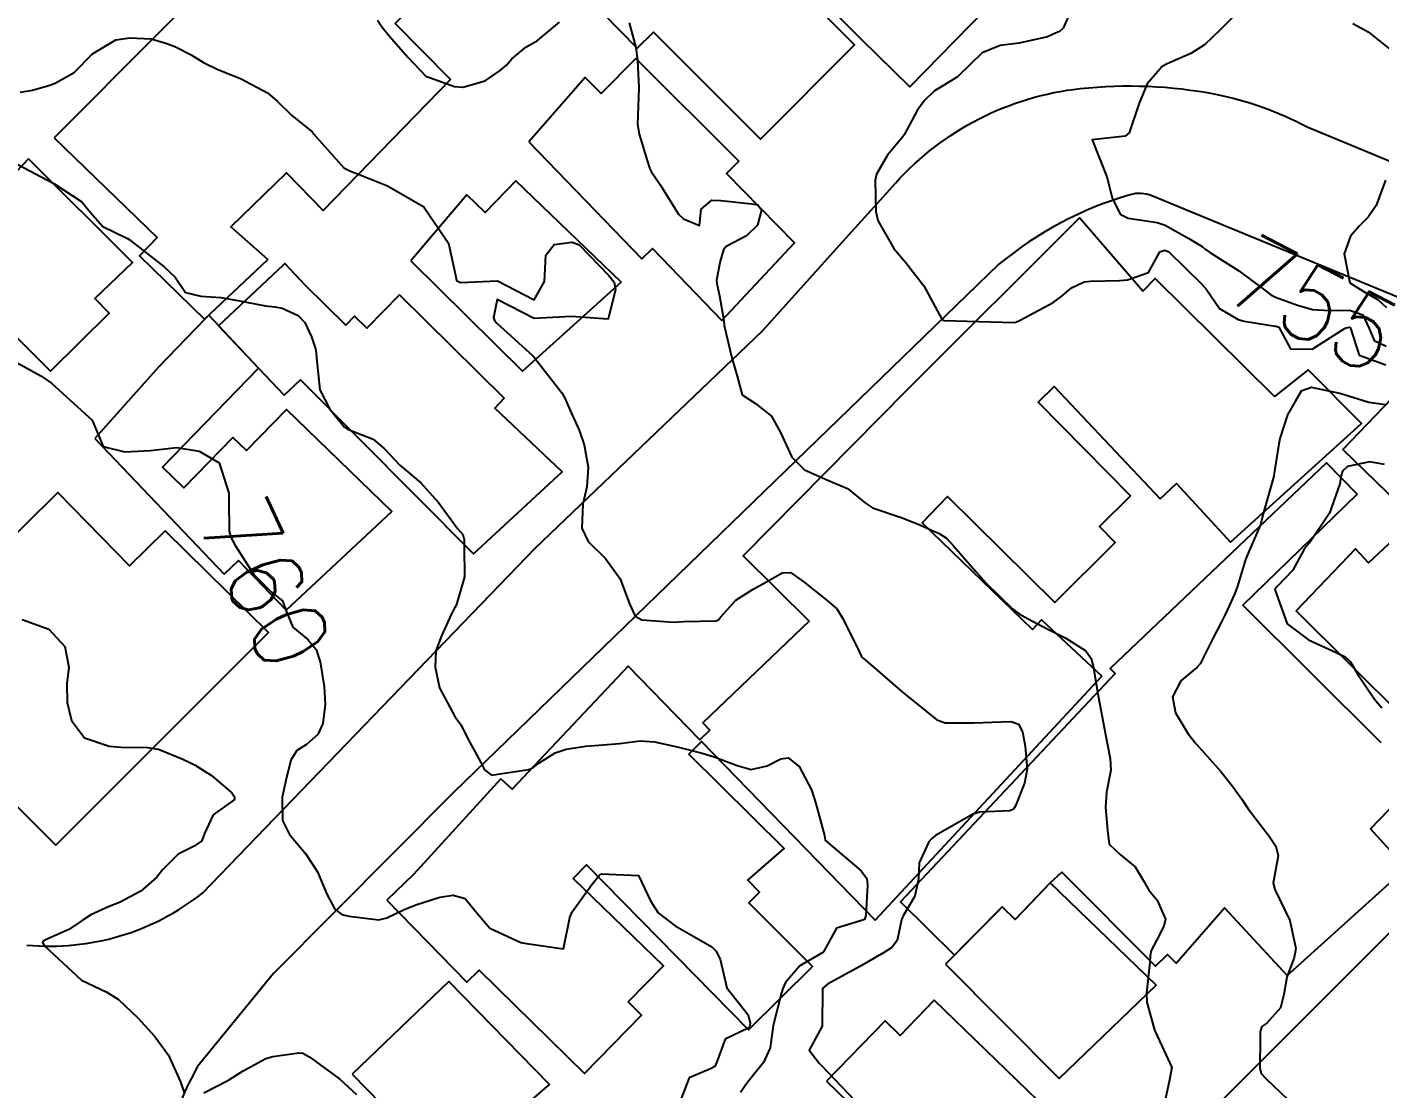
# Model space of a CAD drawing. Header units: metres. Extents: x 298520 to 308411, y 7433745 to 7450750.
# Drawn here: x 303091.2 to 303164.2, y 7440682.1 to 7440739.4 of the extents above; entities that cross this region are included whole.
import ezdxf
from ezdxf.enums import TextEntityAlignment as Align

# ---------------------------------------------------------------- set-up
doc = ezdxf.new("R2010")
doc.units = ezdxf.units.M
doc.header["$LTSCALE"] = 10
for name, color, linetype in [('Cotas', 45, 'Continuous'), ('Curvas de Nivel 1m', 11, 'Continuous'), ('Curvas de Nivel 5m', 15, 'Continuous'), ('Edificações', 30, 'Continuous'), ('Vias Primárias', 230, 'Continuous')]:
    doc.layers.add(name, color=color, linetype=linetype)
doc.styles.add('Style-STANDARD', font='STANDARD.shx')

msp = doc.modelspace()

# ---------------------------------------------------------------- linework, layer by layer
at = {"layer": 'Curvas de Nivel 1m', "flags": 128}
for points, elevation in [([(303147.634, 7440740.482), (303147.132, 7440739.346), (303146.934, 7440739.175), (303146.76, 7440739.091), (303146.285, 7440738.884), (303144.755, 7440738.545), (303143.732, 7440738.412), (303142.749, 7440738.016), (303142.126, 7440737.409), (303141.427, 7440736.725), (303140.726, 7440736.295), (303140.188, 7440735.968), (303139.647, 7440735.441), (303139.251, 7440734.901), (303138.697, 7440733.858), (303138.552, 7440733.593), (303138.439, 7440733.453), (303137.65, 7440732.493), (303137.063, 7440731.466), (303136.987, 7440731.148), (303137.019, 7440729.466), (303137.134, 7440728.969), (303137.989, 7440727.456), (303138.612, 7440726.721), (303139.61, 7440725.44), (303140.575, 7440723.646), (303140.714, 7440723.568), (303142.574, 7440723.526), (303144.494, 7440723.46), (303144.574, 7440723.478), (303144.8, 7440723.601), (303146.585, 7440724.542), (303147.053, 7440724.881), (303147.571, 7440725.34), (303148.269, 7440725.662), (303148.598, 7440725.693), (303150.173, 7440725.741), (303150.6, 7440725.764), (303151.731, 7440726.168), (303152.352, 7440727.284), (303152.624, 7440727.378), (303152.839, 7440727.278), (303154.597, 7440725.56), (303154.865, 7440725.256), (303155.567, 7440724.229), (303156.577, 7440723.638), (303156.896, 7440723.547), (303158.574, 7440723.277), (303158.633, 7440723.269), (303158.766, 7440723.208), (303159.408, 7440722.048), (303160.561, 7440722.027), (303162.353, 7440723.163), (303162.573, 7440723.212), (303162.615, 7440723.201), (303162.63, 7440723.159), (303163.115, 7440721.711), (303164.553, 7440721.177)], 756), ([(303110.122, 7440739.79), (303110.381, 7440739.407), (303110.755, 7440738.944), (303111.775, 7440737.77), (303112.728, 7440736.766), (303114.27, 7440736.195), (303114.719, 7440736.173), (303115.932, 7440736.515), (303116.733, 7440737.072), (303117.083, 7440737.361), (303117.366, 7440737.704), (303118.126, 7440738.32), (303118.753, 7440738.681), (303119.944, 7440739.672)], 757), ([(303123.712, 7440739.631), (303124.064, 7440738.313), (303124.146, 7440737.626), (303124.218, 7440736.128), (303124.215, 7440735.625), (303124.154, 7440734.17), (303124.236, 7440733.625), (303124.679, 7440732.205), (303124.823, 7440731.767), (303124.899, 7440731.617), (303125.388, 7440730.883), (303126.181, 7440729.597), (303126.363, 7440729.317), (303126.638, 7440729.067), (303127.509, 7440728.706), (303127.596, 7440729.58), (303128.162, 7440730.064), (303128.65, 7440730.055), (303130.321, 7440729.88), (303130.647, 7440729.822), (303130.854, 7440729.547), (303130.635, 7440728.712), (303130.035, 7440728.15), (303128.938, 7440727.567), (303128.803, 7440727.385), (303128.611, 7440726.784), (303128.42, 7440725.748), (303128.43, 7440725.572), (303128.586, 7440724.901), (303128.807, 7440723.568), (303128.838, 7440723.299), (303129.247, 7440721.563), (303129.532, 7440720.566), (303129.811, 7440719.557), (303130.518, 7440719.102), (303131.394, 7440718.419), (303131.876, 7440717.529), (303132.483, 7440716.202), (303133.16, 7440715.513), (303134.467, 7440714.946), (303135.489, 7440714.511), (303136.455, 7440713.719), (303136.833, 7440713.466), (303138.448, 7440712.918), (303139.301, 7440712.585), (303140.44, 7440712.088), (303140.834, 7440711.821), (303141.211, 7440711.418), (303142.412, 7440710.022), (303142.974, 7440709.394), (303144.389, 7440708.024), (303144.763, 7440707.751), (303145.443, 7440707.364), (303146.376, 7440706.882), (303147.274, 7440706.437), (303148.359, 7440705.755), (303148.642, 7440705.327), (303148.747, 7440704.928), (303149.012, 7440703.323), (303149.177, 7440702.469), (303149.402, 7440701.319), (303149.667, 7440699.941), (303149.698, 7440699.316), (303149.475, 7440698.114), (303149.413, 7440697.318), (303149.517, 7440696.045), (303149.609, 7440695.316), (303150.227, 7440694.744), (303151.012, 7440694.089), (303151.504, 7440693.291), (303151.759, 7440692.838), (303152.203, 7440692.287), (303152.651, 7440691.275), (303152.571, 7440690.893), (303152.175, 7440690.116), (303151.876, 7440689.576), (303151.822, 7440689.285), (303151.809, 7440688.935), (303151.632, 7440687.288), (303151.649, 7440686.798), (303152.063, 7440685.281), (303152.121, 7440685.162), (303152.994, 7440683.271), (303152.846, 7440682.512), (303152.577, 7440681.275)], 757), ([(303162.767, 7440739.603), (303163.585, 7440739.152), (303164.754, 7440738.225)], 754), ([(303090.834, 7440735.896), (303091.496, 7440736.012), (303092.441, 7440736.279), (303092.719, 7440736.38), (303093.75, 7440736.963), (303094.743, 7440737.97), (303095.992, 7440738.717), (303096.752, 7440738.829), (303097.91, 7440738.779), (303098.749, 7440738.531), (303099.181, 7440738.358), (303100.059, 7440737.91), (303100.737, 7440737.501), (303101.51, 7440737.114), (303102.724, 7440736.632), (303104.181, 7440735.865), (303104.709, 7440735.42), (303105.49, 7440734.638), (303106.511, 7440733.833), (303106.604, 7440733.743), (303106.691, 7440733.629), (303108.309, 7440731.814), (303108.67, 7440731.627), (303108.948, 7440731.527), (303110.659, 7440730.838), (303112.533, 7440729.761), (303112.642, 7440729.667), (303113.959, 7440727.747), (303114.326, 7440726.014), (303114.381, 7440725.742), (303114.592, 7440725.63), (303116.593, 7440725.71), (303118.583, 7440724.689), (303119.137, 7440725.682), (303119.201, 7440727.095), (303119.654, 7440727.675), (303120.624, 7440727.801), (303121.011, 7440727.656), (303122.598, 7440726.012), (303122.9, 7440725.637), (303122.969, 7440725.256), (303122.573, 7440723.64), (303120.574, 7440723.787), (303118.573, 7440723.69), (303116.583, 7440724.71), (303116.385, 7440723.713), (303116.44, 7440723.581), (303116.57, 7440723.434), (303118.482, 7440721.691), (303118.552, 7440721.616), (303120.074, 7440719.667), (303120.236, 7440719.38), (303120.514, 7440718.72), (303121.001, 7440717.655), (303121.27, 7440716.874), (303121.493, 7440715.655), (303121.411, 7440714.605), (303121.211, 7440713.659), (303121.158, 7440712.377), (303121.49, 7440711.654), (303122.419, 7440710.731), (303123.218, 7440709.632), (303123.731, 7440708.285), (303124.035, 7440707.623), (303124.381, 7440707.421), (303126.09, 7440707.304), (303126.379, 7440707.315), (303126.638, 7440707.328), (303128.38, 7440707.369), (303128.533, 7440707.416), (303128.643, 7440707.567), (303129.46, 7440708.491), (303130.398, 7440709.069), (303131.234, 7440709.538), (303131.971, 7440709.965), (303132.41, 7440709.968), (303133.077, 7440709.513), (303134.393, 7440708.465), (303134.906, 7440708.01), (303135.238, 7440707.487), (303136.111, 7440705.719), (303136.226, 7440705.472), (303136.281, 7440705.4), (303136.352, 7440705.344), (303137.095, 7440704.713), (303138.335, 7440703.635), (303138.545, 7440703.448), (303140.319, 7440702.033), (303140.765, 7440701.871), (303142.318, 7440701.862), (303143.791, 7440701.912), (303144.318, 7440701.927), (303144.727, 7440701.783), (303144.934, 7440701.374), (303145.077, 7440700.596), (303145.191, 7440699.371), (303145.045, 7440698.602), (303144.56, 7440697.377), (303144.44, 7440697.198), (303144.259, 7440697.12), (303142.616, 7440697.038), (303142.256, 7440696.933), (303141.285, 7440696.376), (303140.238, 7440695.775), (303140.049, 7440695.618), (303139.884, 7440695.434), (303139.361, 7440694.303), (303139.318, 7440693.439), (303139.128, 7440692.517), (303138.5, 7440691.447), (303138.403, 7440691.235), (303138.173, 7440690.119), (303137.888, 7440689.732), (303137.426, 7440689.457), (303136.155, 7440688.722), (303134.416, 7440687.766), (303134.143, 7440687.519), (303134.123, 7440685.5), (303133.413, 7440684.197), (303133.962, 7440683.501), (303134.092, 7440683.363), (303135.884, 7440681.482)], 758), ([(303090.673, 7440732.02), (303092.657, 7440730.97), (303094.16, 7440729.985), (303094.637, 7440729.396), (303095.3, 7440728.64), (303096.623, 7440728.003), (303096.71, 7440727.949), (303098.601, 7440726.466), (303099.199, 7440725.921), (303099.764, 7440725.091), (303100.583, 7440724.888), (303101.657, 7440724.814), (303102.581, 7440724.656), (303104.074, 7440724.369), (303104.577, 7440724.313), (303104.969, 7440724.247), (303105.834, 7440723.841), (303106.204, 7440723.47), (303106.562, 7440722.694), (303106.766, 7440722.039), (303106.809, 7440721.827), (303106.819, 7440721.558), (303107.006, 7440719.825), (303107.547, 7440718.785), (303108.336, 7440717.812), (303108.502, 7440717.704), (303109.883, 7440717.175), (303110.492, 7440716.651), (303111.321, 7440715.772), (303112.463, 7440714.81), (303113.408, 7440713.75), (303114.439, 7440712.355), (303114.719, 7440712.019), (303114.79, 7440711.735), (303114.805, 7440711.356), (303114.818, 7440709.734), (303114.388, 7440708.245), (303114.205, 7440707.922), (303114.115, 7440707.743), (303113.568, 7440706.551), (303113.268, 7440705.751), (303113.231, 7440704.87), (303113.465, 7440703.749), (303114.317, 7440702.164), (303114.504, 7440701.926), (303114.631, 7440701.735), (303114.961, 7440701.072), (303115.691, 7440699.719), (303115.899, 7440699.335), (303116.276, 7440699.038), (303116.851, 7440699.131), (303118.28, 7440699.353), (303118.518, 7440699.45), (303118.834, 7440699.684), (303119.716, 7440700.252), (303120.295, 7440700.449), (303121.339, 7440700.612), (303122.299, 7440700.685), (303123.183, 7440700.748), (303124.302, 7440700.886), (303125.067, 7440700.843), (303126.298, 7440700.563), (303127.642, 7440700.227), (303128.29, 7440700.031), (303129.528, 7440699.558), (303130.281, 7440699.344), (303131.146, 7440699.537), (303131.897, 7440699.917), (303132.29, 7440699.966), (303132.872, 7440699.514), (303133.537, 7440698.241), (303133.784, 7440697.505), (303134.246, 7440695.788), (303134.28, 7440695.536), (303134.315, 7440695.499), (303136.219, 7440693.874), (303136.537, 7440693.467), (303136.57, 7440693.105), (303136.486, 7440691.467), (303136.405, 7440691.252), (303136.189, 7440691.179), (303134.891, 7440690.78), (303134.187, 7440689.5), (303134.163, 7440689.473), (303132.911, 7440688.757), (303132.146, 7440687.855), (303131.995, 7440687.522), (303131.918, 7440687.301), (303131.475, 7440685.53), (303131.31, 7440684.327), (303130.962, 7440683.537), (303130.082, 7440682.445), (303129.717, 7440681.913)], 759), ([(303164.532, 7440731.141), (303164.023, 7440729.773), (303163.585, 7440729.151), (303163.116, 7440728.678), (303162.633, 7440728.135), (303162.288, 7440727.165), (303162.6, 7440725.604), (303163.315, 7440725.153), (303164.134, 7440724.691), (303164.584, 7440724.274)], 754), ([(303164.522, 7440719.03), (303163.627, 7440719.149), (303162.528, 7440719.487), (303162.07, 7440719.627), (303160.534, 7440719.952), (303159.968, 7440719.759), (303159.654, 7440719.199), (303159.239, 7440718.479), (303158.818, 7440717.207), (303158.778, 7440716.928), (303158.508, 7440715.21), (303158.507, 7440715.176), (303158.471, 7440715.043), (303157.947, 7440713.218), (303157.778, 7440712.552), (303157.205, 7440711.228), (303156.973, 7440710.684), (303156.542, 7440709.238), (303156.399, 7440708.834), (303155.891, 7440707.742), (303155.643, 7440707.247), (303155.204, 7440706.418), (303154.631, 7440705.257), (303154.543, 7440705.066), (303154.349, 7440704.857), (303153.488, 7440704.122), (303153.032, 7440703.273), (303153.2, 7440702.396), (303153.868, 7440701.264), (303154.305, 7440700.732), (303155.637, 7440699.246), (303156.275, 7440698.454), (303156.774, 7440697.739), (303157.113, 7440697.227), (303158.241, 7440695.754), (303158.613, 7440695.206), (303158.742, 7440694.691), (303158.466, 7440693.207), (303158.552, 7440692.865), (303159.356, 7440691.198), (303159.687, 7440689.678), (303159.603, 7440689.196), (303159.211, 7440688.14), (303159.039, 7440687.201), (303158.856, 7440686.479), (303158.12, 7440685.657), (303157.847, 7440685.484), (303157.761, 7440685.215), (303157.769, 7440684.875), (303157.738, 7440683.215), (303157.825, 7440682.949), (303158.087, 7440682.649), (303159.612, 7440681.195)], 756), ([(303090.946, 7440707.446), (303092.372, 7440706.917), (303093.248, 7440705.991), (303093.464, 7440704.871), (303093.344, 7440703.99), (303093.361, 7440702.952), (303093.601, 7440701.987), (303094.299, 7440701.056), (303095.644, 7440700.609), (303096.292, 7440700.542), (303097.7, 7440700.527), (303098.291, 7440700.445), (303099.615, 7440699.91), (303100.067, 7440699.689), (303100.28, 7440699.588), (303101.152, 7440699.013), (303102.265, 7440698.078), (303102.406, 7440697.879), (303102.409, 7440697.731), (303102.26, 7440697.611), (303101.249, 7440696.894), (303100.791, 7440695.895), (303100.63, 7440695.503), (303100.232, 7440695.203), (303099.356, 7440694.783), (303098.511, 7440693.926), (303098.209, 7440693.54), (303097.355, 7440692.785), (303096.195, 7440692.166), (303095.643, 7440691.958), (303094.65, 7440691.509), (303094.181, 7440691.19), (303093.452, 7440690.709), (303092.165, 7440690.127), (303092.076, 7440690.089), (303092.031, 7440690.001), (303092.161, 7440689.808), (303094.143, 7440687.98), (303095.51, 7440687.333), (303096.133, 7440686.934), (303097.179, 7440685.939), (303098.108, 7440684.934), (303098.848, 7440683.922), (303099.465, 7440682.53), (303099.684, 7440681.914)], 761), ([(303100.739, 7440681.9), (303102.08, 7440682.585), (303102.868, 7440683.089), (303104.092, 7440683.753), (303104.47, 7440683.854), (303105.872, 7440684.057), (303106.096, 7440684.03), (303106.46, 7440683.826), (303108.081, 7440682.628), (303108.993, 7440681.801)], 761)]:
    msp.add_lwpolyline(points, dxfattribs=dict(at, elevation=elevation))
at = {"layer": 'Curvas de Nivel 5m', "flags": 128}
for points, elevation in [([(303156.775, 7440740.427), (303155.585, 7440739.248), (303154.755, 7440738.458), (303154.028, 7440737.99), (303152.744, 7440737.423), (303152.47, 7440737.284), (303151.671, 7440736.354), (303151.224, 7440735.302), (303150.697, 7440733.694), (303150.483, 7440733.525), (303148.693, 7440733.33), (303149.49, 7440731.322), (303149.772, 7440730.203), (303150.215, 7440729.314), (303150.641, 7440729.104), (303152.209, 7440728.857), (303152.637, 7440728.716), (303153.904, 7440727.993), (303154.626, 7440727.563), (303154.797, 7440727.43), (303155.024, 7440727.254), (303156.608, 7440726.259), (303158.011, 7440725.216), (303158.336, 7440724.958), (303158.589, 7440724.829), (303159.781, 7440724.394), (303160.583, 7440724.177), (303161.512, 7440724.106), (303162.583, 7440724.128), (303163.313, 7440723.885), (303163.65, 7440723.149), (303163.912, 7440722.492), (303164.563, 7440722.19)], 755), ([(303090.543, 7440721.369), (303091.944, 7440720.594), (303092.526, 7440720.187), (303092.736, 7440719.998), (303094.507, 7440718.388), (303094.723, 7440718.195), (303094.807, 7440717.975), (303095.306, 7440716.782), (303096.488, 7440716.487), (303097.872, 7440716.554), (303098.49, 7440716.63), (303099.289, 7440716.716), (303100.489, 7440716.526), (303101.568, 7440715.889), (303102.093, 7440714.249), (303102.095, 7440713.884), (303102.121, 7440712.198), (303102.199, 7440711.882), (303102.427, 7440711.463), (303103.446, 7440709.87), (303104.393, 7440708.91), (303104.992, 7440708.454), (303105.205, 7440707.848), (303105.559, 7440707.027), (303106.368, 7440706.359), (303106.808, 7440705.826), (303107.023, 7440705.153), (303107.234, 7440703.821), (303107.296, 7440702.847), (303107.172, 7440701.821), (303106.9, 7440701.228), (303106.296, 7440700.696), (303105.766, 7440700.363), (303105.451, 7440699.842), (303105.168, 7440698.743), (303104.968, 7440697.849), (303104.996, 7440696.594), (303105.379, 7440695.843), (303106.228, 7440694.81), (303106.88, 7440693.823), (303107.394, 7440692.625), (303107.813, 7440691.814), (303108.188, 7440691.515), (303108.567, 7440691.427), (303110.185, 7440691.229), (303110.63, 7440691.339), (303111.529, 7440691.77), (303112.196, 7440692.043), (303113.486, 7440692.461), (303114.201, 7440692.562), (303114.848, 7440692.379), (303115.383, 7440691.722), (303116.179, 7440690.783), (303117.854, 7440690.006), (303118.167, 7440689.951), (303120.163, 7440689.67), (303120.494, 7440691.36), (303120.625, 7440691.664), (303121.696, 7440693.136), (303122.111, 7440693.642), (303122.159, 7440693.695), (303122.214, 7440693.717), (303124.213, 7440693.62), (303124.849, 7440692.26), (303125.277, 7440691.604), (303126.183, 7440690.906), (303127.694, 7440690.051), (303128.166, 7440689.773), (303128.389, 7440689.568), (303128.617, 7440689.106), (303128.983, 7440687.562), (303130.128, 7440686.108), (303130.229, 7440685.653), (303130.224, 7440685.548), (303130.205, 7440685.465), (303130.121, 7440685.394), (303128.886, 7440684.788), (303128.433, 7440683.567), (303128.332, 7440683.326), (303128.089, 7440683.188), (303126.95, 7440682.715), (303126.512, 7440681.586)], 760), ([(303164.483, 7440715.81), (303163.68, 7440715.953), (303162.481, 7440715.688), (303162.201, 7440715.44), (303162.118, 7440715.165), (303162.058, 7440714.755), (303161.502, 7440713.174), (303160.437, 7440711.598), (303160.247, 7440711.38), (303160.127, 7440711.193), (303159.518, 7440710.097), (303158.662, 7440709.207), (303158.557, 7440709.052), (303159.214, 7440707.202), (303160.37, 7440706.34), (303161.872, 7440705.656), (303162.357, 7440705.433), (303162.64, 7440705.157), (303163.035, 7440704.464), (303163.932, 7440703.144), (303164.328, 7440702.669)], 755)]:
    msp.add_lwpolyline(points, dxfattribs=dict(at, elevation=elevation))
at = {"layer": 'Edificações'}
for points in [[(303113.145, 7440755.694), (303112.258, 7440752.647), (303125.946, 7440748.663), (303126.531, 7440748.493), (303136.223, 7440738.749), (303138.852, 7440736.184), (303144.606, 7440742.082), (303141.181, 7440745.424), (303139.272, 7440743.467), (303138.903, 7440743.089), (303134.822, 7440747.07), (303134.462, 7440746.701), (303128.327, 7440752.137), (303127.864, 7440751.614), (303117.064, 7440755.07), (303116.908, 7440754.583)], [(303092.66, 7440733.438), (303098.234, 7440728.053), (303097.277, 7440727.062), (303100.786, 7440723.649), (303104.195, 7440726.862), (303102.206, 7440728.637), (303105.215, 7440731.551), (303107.192, 7440729.51), (303114.055, 7440736.574), (303111.081, 7440739.602), (303114.618, 7440743.076), (303113.651, 7440744.061), (303115.502, 7440745.878), (303110.449, 7440751.215), (303098.264, 7440739.052)], [(303119.443, 7440743.079), (303124.136, 7440738.273), (303125.016, 7440739.132), (303130.786, 7440733.365), (303135.862, 7440738.443), (303126.108, 7440748.192), (303123.714, 7440745.797), (303122.813, 7440746.698)], [(303118.28, 7440733.213), (303124.379, 7440726.899), (303124.961, 7440727.461), (303128.707, 7440723.584), (303132.633, 7440727.763), (303128.952, 7440731.514), (303129.617, 7440732.167), (303124.059, 7440737.71), (303122.185, 7440735.83), (303121.327, 7440736.686)], [(303086.265, 7440727.027), (303092.471, 7440720.838), (303095.635, 7440723.967), (303094.856, 7440724.754), (303096.9, 7440726.705), (303091.284, 7440732.294)], [(303111.923, 7440726.798), (303117.952, 7440720.844), (303123.274, 7440725.638), (303117.582, 7440731.111), (303115.934, 7440729.397), (303114.943, 7440730.351)], [(303110.621, 7440692.295), (303114.939, 7440687.875), (303115.604, 7440688.524), (303121.294, 7440682.947), (303124.373, 7440686.089), (303123.646, 7440686.802), (303125.56, 7440688.755), (303120.677, 7440693.459), (303121.396, 7440694.205), (303130.154, 7440685.293), (303133.594, 7440688.713), (303130.172, 7440692.156), (303130.743, 7440692.724), (303130.104, 7440693.366), (303132.066, 7440695.088), (303126.926, 7440700.173), (303127.607, 7440700.861), (303136.975, 7440691.216), (303149.221, 7440704.384), (303145.959, 7440707.418), (303145.473, 7440706.895), (303139.514, 7440712.656), (303140.884, 7440714.073), (303146.673, 7440708.366), (303149.943, 7440711.601), (303149.091, 7440712.462), (303150.769, 7440714.122), (303145.773, 7440719.163), (303146.638, 7440720.021), (303152.371, 7440713.954), (303153.239, 7440714.775), (303156.158, 7440711.608), (303163.241, 7440718.013), (303160.352, 7440720.908), (303158.537, 7440719.478), (303152.099, 7440725.843), (303151.427, 7440725.163), (303148.02, 7440729.118), (303138.712, 7440719.829), (303129.853, 7440710.88), (303133.419, 7440707.351), (303127.681, 7440701.872), (303128.061, 7440701.475), (303127.52, 7440700.95), (303123.656, 7440704.928), (303117.382, 7440698.282), (303116.785, 7440698.845), (303112.061, 7440693.675)], [(303105.022, 7440726.57), (303101.546, 7440723.294), (303103.7, 7440721.009), (303105.082, 7440719.542), (303105.966, 7440720.376), (303115.302, 7440710.988), (303120.094, 7440715.412), (303116.457, 7440718.842), (303116.964, 7440719.38), (303111.316, 7440724.956), (303109.543, 7440723.16), (303108.883, 7440723.812), (303108.404, 7440723.328), (303106.234, 7440725.471), (303105.115, 7440726.658)], [(303094.862, 7440717.201), (303101.849, 7440709.895), (303102.616, 7440710.629), (303105.183, 7440707.945), (303110.891, 7440713.267), (303105.206, 7440718.779), (303103.047, 7440716.552), (303102.307, 7440717.27), (303099.665, 7440714.546), (303098.514, 7440715.661), (303103.7, 7440721.009), (303101.011, 7440723.862), (303100.796, 7440723.64), (303098.291, 7440721.064)], [(303080.583, 7440702.899), (303082.987, 7440705.157), (303082.687, 7440705.477), (303088.649, 7440711.306), (303089.236, 7440710.706), (303092.867, 7440714.297), (303096.737, 7440710.342), (303098.666, 7440712.229), (303104.231, 7440706.746), (303092.754, 7440695.264), (303087.258, 7440700.758), (303089.365, 7440702.866), (303087.83, 7440704.4), (303083.373, 7440700.053)], [(303140.784, 7440688.834), (303146.914, 7440682.673), (303152.154, 7440687.71), (303146.429, 7440693.221), (303144.538, 7440691.257), (303143.839, 7440691.93)], [(303108.746, 7440682.91), (303115.015, 7440676.507), (303118.109, 7440679.718), (303117.28, 7440680.517), (303119.412, 7440682.345), (303113.967, 7440687.901)], [(303134.354, 7440682.525), (303140.669, 7440676.407), (303145.741, 7440681.509), (303140.169, 7440686.904), (303138.323, 7440684.998), (303137.515, 7440685.781)]]:
    msp.add_lwpolyline(points, close=True, dxfattribs=at)
for points in [[(303167.485, 7440722.08), (303162.226, 7440716.616), (303171.155, 7440707.955)], [(303164.288, 7440700.784), (303156.834, 7440708.221), (303163.004, 7440714.198), (303161.349, 7440715.887), (303149.674, 7440704.799), (303149.933, 7440704.531), (303138.345, 7440692.2), (303141.263, 7440689.32), (303142.854, 7440690.932), (303143.138, 7440691.219), (303143.6, 7440691.687), (303143.839, 7440691.93), (303144.538, 7440691.257), (303145.484, 7440692.239), (303146.429, 7440693.221), (303147.049, 7440693.796), (303152.121, 7440688.725), (303152.762, 7440689.365), (303153.226, 7440688.901), (303155.83, 7440691.884), (303159.224, 7440688.226), (303165.638, 7440694.014), (303163.715, 7440696.145), (303166.689, 7440699.222)], [(303165.471, 7440712.217), (303163.616, 7440710.499), (303162.916, 7440711.255), (303159.709, 7440707.909), (303165.48, 7440702.175)]]:
    msp.add_lwpolyline(points, dxfattribs=at)
at = {"layer": 'Vias Primárias'}
msp.add_lwpolyline([(303015.157, 7440749.104), (303028.08, 7440738.291, -0.030091), (303058.772, 7440709.299, -0.050948), (303100.623, 7440654.463, 0.010507), (303103.06, 7440650.669, -0.054651), (303107.611, 7440641.99, 0.000077), (303120.107, 7440610.14, -0.015639), (303123.031, 7440601.945, -0.008765), (303126.697, 7440589.834, 0.050597), (303127.571, 7440587.632, -0.10255), (303128.87, 7440583.014, 0.001221), (303129.386, 7440575.883, 0.12916), (303132.509, 7440566.815, -0.018142), (303138.567, 7440556.984, 0.027189), (303144.91, 7440547.095, -1.452314)], format="xyb", dxfattribs=at)
at = {"layer": 'Vias Primárias', "elevation": 722.311}
msp.add_lwpolyline([(303091.2, 7440689.869, 0.193567), (303100.691, 7440692.694), (303118.639, 7440711.296), (303130.91, 7440723.019), (303134.728, 7440727.273), (303138.092, 7440731.001, -0.184183), (303148.055, 7440736.093, -0.075198), (303155.348, 7440735.787, -0.075332), (303160.3, 7440734.022), (303175.633, 7440727.683)], format="xyb", dxfattribs=at)
at = {"layer": 'Vias Primárias'}
msp.add_lwpolyline([(303100.401, 7440683.313), (303100.059, 7440682.658, 0.085939), (303098.73, 7440678.509, 0.14215), (303099.471, 7440673.392), (303103.233, 7440667.121), (303109.014, 7440658.203), (303111.097, 7440655.157, 0.149749), (303115.102, 7440651.959, 0.014062), (303118.08, 7440650.878, 0.258875), (303125.984, 7440652.368, 0.022802), (303130.265, 7440656.266), (303144.032, 7440669.843), (303166.588, 7440692.361), (303178.033, 7440704.239, 0.275041), (303180.217, 7440713.564, 0.196623), (303173.83, 7440721.225, 0.042389), (303169.645, 7440723.007), (303151.909, 7440730.299, 0.169175), (303150.75, 7440730.363, 0.103999), (303143.666, 7440726.607), (303114.243, 7440698.129), (303104.515, 7440688.34)], format="xyb", close=True, dxfattribs=at)

# ---------------------------------------------------------------- texts
at = {"layer": 'Cotas', "style": 'Style-STANDARD'}
for s, rotation, p in [('755', 332.28446, (303160.645, 7440724.45, 755)), ('760', 294.87988, (303104.066, 7440709.416, 760))]:
    msp.add_text(s, height=4, rotation=rotation, dxfattribs=at).set_placement(p, align=Align.MIDDLE_CENTER)

doc.saveas('drawing.dxf')
